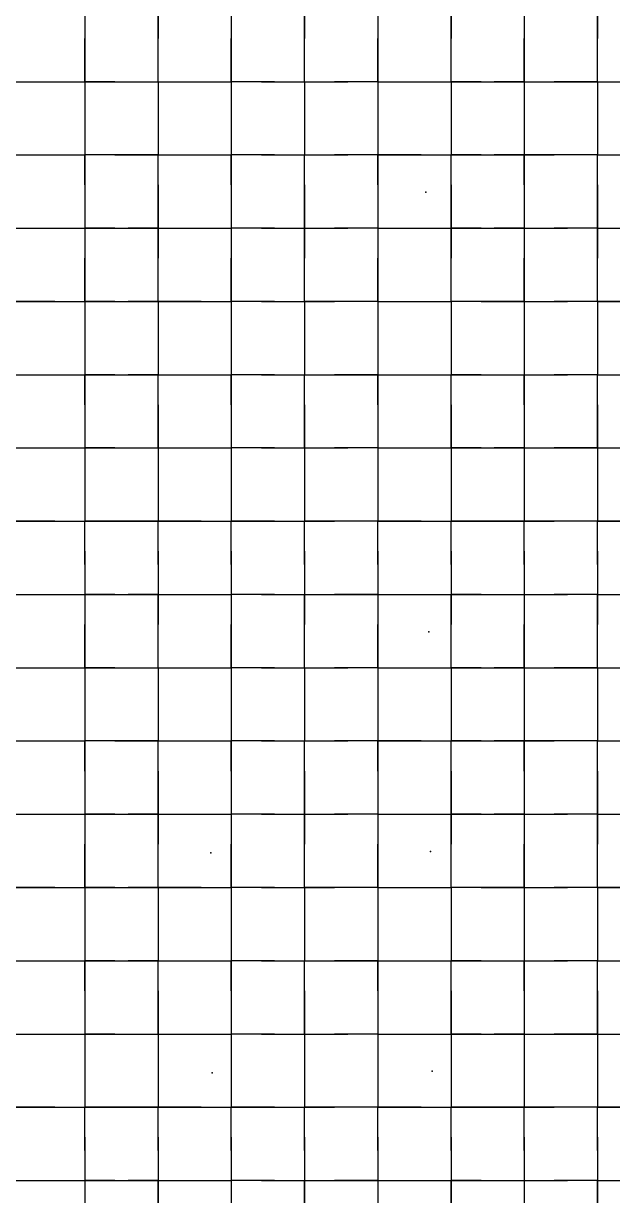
# Model space of a CAD drawing. Header units: metres. Extents: x 0 to 438, y -24 to 612.
# Drawn here: x 73.5 to 145.8, y 205.2 to 349.2 of the extents above; entities that cross this region are included whole.
import ezdxf

# ---------------------------------------------------------------- set-up
doc = ezdxf.new("R2010")
doc.units = ezdxf.units.M
doc.layers.add('LAYER_01_CUT', color=7, linetype='Continuous')
doc.layers.add('LAYER_04_GRID', color=7, linetype='Continuous')

msp = doc.modelspace()

# ---------------------------------------------------------------- linework, layer by layer
at = {"layer": 'LAYER_01_CUT'}
for points in [[(77.31, 351), (81, 351), (81, 345.69), (81, 342), (81, 336.69)], [(81, 351), (81, 347.31)], [(90, 345.69), (90, 351), (90, 347.31)], [(95.31, 351), (99, 351), (99, 345.69), (99, 342), (99, 336.69)], [(99, 351), (99, 347.31)], [(108, 345.69), (108, 351), (108, 347.31)], [(113.31, 351), (117, 351), (117, 345.69), (117, 342), (117, 336.69)], [(117, 351), (117, 347.31)], [(126, 345.69), (126, 351), (126, 347.31)], [(131.31, 351), (135, 351), (135, 345.69), (135, 342), (135, 336.69)], [(135, 351), (135, 347.31)], [(144, 345.69), (144, 351), (144, 347.31)], [(81, 342), (81, 347.31)], [(90, 342), (90, 347.31)], [(99, 342), (99, 347.31)], [(108, 342), (108, 347.31)], [(117, 342), (117, 347.31)], [(126, 342), (126, 347.31)], [(135, 342), (135, 347.31)], [(144, 342), (144, 347.31)], [(90, 342), (90, 345.69)], [(108, 342), (108, 345.69)], [(126, 342), (126, 345.69)], [(144, 342), (144, 345.69)], [(72, 342), (77.31, 342)], [(72, 342), (75.69, 342)], [(75.69, 342), (81, 342)], [(77.31, 342), (81, 342)], [(84.69, 342), (81, 342)], [(81, 342), (81, 338.31)], [(81, 342), (86.31, 342)], [(84.69, 342), (90, 342)], [(86.31, 342), (90, 342), (90, 336.69)], [(90, 342), (90, 338.31)], [(90, 342), (95.31, 342)], [(90, 342), (93.69, 342)], [(93.69, 342), (99, 342)], [(95.31, 342), (99, 342)], [(104.31, 342), (99, 342)], [(102.69, 342), (99, 342)], [(99, 342), (99, 338.31)], [(102.69, 342), (108, 342)], [(104.31, 342), (108, 342), (108, 336.69)], [(108, 342), (108, 338.31)], [(108, 342), (113.31, 342)], [(108, 342), (111.69, 342)], [(117, 342), (111.69, 342)], [(117, 342), (113.31, 342)], [(117, 342), (117, 338.31)], [(117, 342), (122.31, 342)], [(117, 342), (120.69, 342)], [(120.69, 342), (126, 342)], [(122.31, 342), (126, 342), (126, 336.69)], [(129.69, 342), (126, 342)], [(126, 342), (126, 338.31)], [(126, 342), (131.31, 342)], [(129.69, 342), (135, 342)], [(135, 342), (131.31, 342)], [(135, 342), (135, 338.31)], [(135, 342), (140.31, 342)], [(135, 342), (138.69, 342)], [(144, 342), (138.69, 342)], [(140.31, 342), (144, 342), (144, 336.69)], [(144, 342), (144, 338.31)], [(144, 342), (149.31, 342)], [(144, 342), (147.69, 342)], [(81, 338.31), (81, 333)], [(90, 338.31), (90, 333)], [(99, 338.31), (99, 333)], [(108, 338.31), (108, 333)], [(117, 338.31), (117, 333)], [(126, 338.31), (126, 333)], [(135, 338.31), (135, 333)], [(144, 338.31), (144, 333)], [(81, 336.69), (81, 333)], [(90, 336.69), (90, 333)], [(99, 336.69), (99, 333)], [(108, 336.69), (108, 333)], [(117, 336.69), (117, 333)], [(126, 336.69), (126, 333)], [(135, 336.69), (135, 333)], [(144, 336.69), (144, 333)], [(72, 327.69), (72, 333), (77.31, 333)], [(72, 333), (75.69, 333)], [(75.69, 333), (81, 333)], [(77.31, 333), (81, 333)], [(86.31, 333), (81, 333), (81, 327.69), (81, 324), (81, 318.69), (81, 315), (81, 309.69)], [(84.69, 333), (81, 333)], [(81, 329.31), (81, 333)], [(84.69, 333), (90, 333)], [(90, 333), (86.31, 333)], [(90, 327.69), (90, 333), (95.31, 333)], [(90, 329.31), (90, 333)], [(90, 333), (93.69, 333)], [(93.69, 333), (99, 333)], [(95.31, 333), (99, 333)], [(104.31, 333), (99, 333), (99, 327.69), (99, 324), (99, 318.69), (99, 315), (99, 309.69)], [(102.69, 333), (99, 333)], [(99, 329.31), (99, 333)], [(102.69, 333), (108, 333)], [(104.31, 333), (108, 333)], [(108, 327.69), (108, 333), (113.31, 333)], [(108, 329.31), (108, 333)], [(108, 333), (111.69, 333)], [(117, 333), (111.69, 333)], [(117, 333), (113.31, 333)], [(122.31, 333), (117, 333), (117, 327.69), (117, 324), (117, 318.69), (117, 315), (117, 309.69)], [(117, 329.31), (117, 333)], [(117, 333), (120.69, 333)], [(120.69, 333), (126, 333)], [(122.31, 333), (126, 333)], [(126, 327.69), (126, 333), (131.31, 333)], [(129.69, 333), (126, 333)], [(126, 329.31), (126, 333)], [(129.69, 333), (135, 333)], [(135, 333), (131.31, 333)], [(140.31, 333), (135, 333), (135, 327.69), (135, 324), (135, 318.69), (135, 315), (135, 309.69)], [(135, 329.31), (135, 333)], [(135, 333), (138.69, 333)], [(144, 333), (138.69, 333)], [(144, 333), (140.31, 333)], [(144, 327.69), (144, 333), (149.31, 333)], [(144, 329.31), (144, 333)], [(144, 333), (147.69, 333)], [(81, 329.31), (81, 324)], [(90, 329.31), (90, 324)], [(99, 329.31), (99, 324)], [(108, 329.31), (108, 324)], [(117, 329.31), (117, 324)], [(126, 329.31), (126, 324)], [(135, 329.31), (135, 324)], [(144, 329.31), (144, 324)], [(90, 324), (90, 327.69)], [(108, 324), (108, 327.69)], [(126, 324), (126, 327.69)], [(144, 324), (144, 327.69)], [(72, 324), (77.31, 324)], [(72, 324), (75.69, 324)], [(75.69, 324), (81, 324)], [(77.31, 324), (81, 324)], [(84.69, 324), (81, 324)], [(81, 324), (81, 320.31)], [(81, 324), (86.31, 324)], [(84.69, 324), (90, 324)], [(90, 324), (86.31, 324)], [(90, 318.69), (90, 324), (90, 320.31)], [(90, 324), (95.31, 324)], [(90, 324), (93.69, 324)], [(93.69, 324), (99, 324)], [(95.31, 324), (99, 324)], [(104.31, 324), (99, 324)], [(102.69, 324), (99, 324)], [(99, 324), (99, 320.31)], [(102.69, 324), (108, 324)], [(104.31, 324), (108, 324)], [(108, 318.69), (108, 324), (108, 320.31)], [(108, 324), (113.31, 324)], [(108, 324), (111.69, 324)], [(117, 324), (111.69, 324)], [(117, 324), (113.31, 324)], [(117, 324), (117, 320.31)], [(117, 324), (122.31, 324)], [(117, 324), (120.69, 324)], [(120.69, 324), (126, 324)], [(122.31, 324), (126, 324)], [(126, 318.69), (126, 324), (126, 320.31)], [(129.69, 324), (126, 324)], [(126, 324), (131.31, 324)], [(129.69, 324), (135, 324)], [(135, 324), (131.31, 324)], [(135, 324), (135, 320.31)], [(135, 324), (140.31, 324)], [(135, 324), (138.69, 324)], [(144, 324), (138.69, 324)], [(144, 324), (140.31, 324)], [(144, 318.69), (144, 324), (144, 320.31)], [(144, 324), (149.31, 324)], [(144, 324), (147.69, 324)], [(81, 315), (81, 320.31)], [(90, 315), (90, 320.31)], [(99, 315), (99, 320.31)], [(108, 315), (108, 320.31)], [(117, 315), (117, 320.31)], [(126, 315), (126, 320.31)], [(135, 315), (135, 320.31)], [(144, 315), (144, 320.31)], [(90, 315), (90, 318.69)], [(108, 315), (108, 318.69)], [(126, 315), (126, 318.69)], [(144, 315), (144, 318.69)], [(77.31, 315), (72, 315), (72, 309.69)], [(72, 315), (75.69, 315)], [(75.69, 315), (81, 315)], [(77.31, 315), (81, 315)], [(84.69, 315), (81, 315)], [(81, 315), (81, 311.31)], [(81, 315), (86.31, 315)], [(84.69, 315), (90, 315)], [(90, 315), (86.31, 315)], [(95.31, 315), (90, 315), (90, 309.69)], [(90, 315), (90, 311.31)], [(90, 315), (93.69, 315)], [(93.69, 315), (99, 315)], [(95.31, 315), (99, 315)], [(104.31, 315), (99, 315)], [(102.69, 315), (99, 315)], [(99, 315), (99, 311.31)], [(102.69, 315), (108, 315)], [(104.31, 315), (108, 315)], [(113.31, 315), (108, 315), (108, 309.69)], [(108, 315), (108, 311.31)], [(108, 315), (111.69, 315)], [(117, 315), (111.69, 315)], [(117, 315), (113.31, 315)], [(117, 315), (117, 311.31)], [(117, 315), (122.31, 315)], [(117, 315), (120.69, 315)], [(120.69, 315), (126, 315)], [(122.31, 315), (126, 315)], [(131.31, 315), (126, 315), (126, 309.69)], [(129.69, 315), (126, 315)], [(126, 315), (126, 311.31)], [(129.69, 315), (135, 315)], [(135, 315), (131.31, 315)], [(135, 315), (135, 311.31)], [(135, 315), (140.31, 315)], [(135, 315), (138.69, 315)], [(144, 315), (138.69, 315)], [(144, 315), (140.31, 315)], [(149.31, 315), (144, 315), (144, 309.69)], [(144, 315), (144, 311.31)], [(144, 315), (147.69, 315)], [(81, 311.31), (81, 306)], [(90, 311.31), (90, 306)], [(99, 311.31), (99, 306)], [(108, 311.31), (108, 306)], [(117, 311.31), (117, 306)], [(126, 311.31), (126, 306)], [(135, 311.31), (135, 306)], [(144, 311.31), (144, 306)], [(81, 309.69), (81, 306)], [(90, 309.69), (90, 306)], [(99, 309.69), (99, 306)], [(108, 309.69), (108, 306)], [(117, 309.69), (117, 306)], [(126, 309.69), (126, 306)], [(135, 309.69), (135, 306)], [(144, 309.69), (144, 306)], [(72, 300.69), (72, 306), (77.31, 306), (81, 306), (81, 300.69), (81, 297), (81, 291.69)], [(72, 306), (75.69, 306)], [(75.69, 306), (81, 306)], [(84.69, 306), (81, 306)], [(81, 302.31), (81, 306)], [(81, 306), (86.31, 306)], [(84.69, 306), (90, 306)], [(90, 306), (86.31, 306)], [(90, 300.69), (90, 306), (95.31, 306), (99, 306), (99, 300.69), (99, 297), (99, 291.69)], [(90, 302.31), (90, 306)], [(90, 306), (93.69, 306)], [(93.69, 306), (99, 306)], [(104.31, 306), (99, 306)], [(102.69, 306), (99, 306)], [(99, 302.31), (99, 306)], [(102.69, 306), (108, 306)], [(104.31, 306), (108, 306)], [(108, 300.69), (108, 306), (113.31, 306), (117, 306), (117, 300.69), (117, 297), (117, 291.69)], [(108, 302.31), (108, 306)], [(108, 306), (111.69, 306)], [(117, 306), (111.69, 306)], [(117, 302.31), (117, 306)], [(117, 306), (122.31, 306)], [(117, 306), (120.69, 306)], [(120.69, 306), (126, 306)], [(122.31, 306), (126, 306)], [(126, 300.69), (126, 306), (131.31, 306), (135, 306), (135, 300.69), (135, 297), (135, 291.69)], [(129.69, 306), (126, 306)], [(126, 302.31), (126, 306)], [(129.69, 306), (135, 306)], [(135, 302.31), (135, 306)], [(135, 306), (140.31, 306)], [(135, 306), (138.69, 306)], [(144, 306), (138.69, 306)], [(144, 306), (140.31, 306)], [(144, 300.69), (144, 306), (149.31, 306), (153, 306), (153, 300.69), (153, 297), (153, 291.69)], [(144, 302.31), (144, 306)], [(144, 306), (147.69, 306)], [(81, 302.31), (81, 297)], [(90, 302.31), (90, 297)], [(99, 302.31), (99, 297)], [(108, 302.31), (108, 297)], [(117, 302.31), (117, 297)], [(126, 302.31), (126, 297)], [(135, 302.31), (135, 297)], [(144, 302.31), (144, 297)], [(90, 297), (90, 300.69)], [(108, 297), (108, 300.69)], [(126, 297), (126, 300.69)], [(144, 297), (144, 300.69)], [(72, 297), (77.31, 297)], [(72, 297), (75.69, 297)], [(75.69, 297), (81, 297)], [(77.31, 297), (81, 297)], [(84.69, 297), (81, 297)], [(81, 297), (81, 293.31)], [(81, 297), (86.31, 297)], [(84.69, 297), (90, 297)], [(86.31, 297), (90, 297), (90, 291.69)], [(90, 297), (90, 293.31)], [(90, 297), (95.31, 297)], [(90, 297), (93.69, 297)], [(93.69, 297), (99, 297)], [(95.31, 297), (99, 297)], [(104.31, 297), (99, 297)], [(102.69, 297), (99, 297)], [(99, 297), (99, 293.31)], [(102.69, 297), (108, 297)], [(104.31, 297), (108, 297), (108, 291.69)], [(108, 297), (108, 293.31)], [(108, 297), (113.31, 297)], [(108, 297), (111.69, 297)], [(117, 297), (111.69, 297)], [(117, 297), (113.31, 297)], [(117, 297), (117, 293.31)], [(117, 297), (122.31, 297)], [(117, 297), (120.69, 297)], [(120.69, 297), (126, 297)], [(122.31, 297), (126, 297), (126, 291.69)], [(129.69, 297), (126, 297)], [(126, 297), (126, 293.31)], [(126, 297), (131.31, 297)], [(129.69, 297), (135, 297)], [(135, 297), (131.31, 297)], [(135, 297), (135, 293.31)], [(135, 297), (140.31, 297)], [(135, 297), (138.69, 297)], [(144, 297), (138.69, 297)], [(140.31, 297), (144, 297), (144, 291.69)], [(144, 297), (144, 293.31)], [(144, 297), (149.31, 297)], [(144, 297), (147.69, 297)], [(81, 293.31), (81, 288)], [(90, 293.31), (90, 288)], [(99, 293.31), (99, 288)], [(108, 293.31), (108, 288)], [(117, 293.31), (117, 288)], [(126, 293.31), (126, 288)], [(135, 293.31), (135, 288)], [(144, 293.31), (144, 288)], [(81, 291.69), (81, 288)], [(90, 291.69), (90, 288)], [(99, 291.69), (99, 288)], [(108, 291.69), (108, 288)], [(117, 291.69), (117, 288)], [(126, 291.69), (126, 288)], [(135, 291.69), (135, 288)], [(144, 291.69), (144, 288)], [(77.31, 288), (72, 288), (75.69, 288)], [(75.69, 288), (81, 288)], [(77.31, 288), (81, 288)], [(86.31, 288), (81, 288), (84.69, 288)], [(81, 282.69), (81, 288)], [(81, 284.31), (81, 288)], [(84.69, 288), (90, 288)], [(90, 288), (86.31, 288)], [(95.31, 288), (90, 288), (93.69, 288)], [(90, 282.69), (90, 288)], [(90, 284.31), (90, 288)], [(93.69, 288), (99, 288)], [(95.31, 288), (99, 288)], [(104.31, 288), (99, 288), (102.69, 288)], [(99, 282.69), (99, 288)], [(99, 284.31), (99, 288)], [(102.69, 288), (108, 288)], [(104.31, 288), (108, 288)], [(113.31, 288), (108, 288), (111.69, 288)], [(108, 282.69), (108, 288)], [(108, 284.31), (108, 288)], [(117, 288), (111.69, 288)], [(117, 288), (113.31, 288)], [(122.31, 288), (117, 288), (120.69, 288)], [(117, 282.69), (117, 288)], [(117, 284.31), (117, 288)], [(120.69, 288), (126, 288)], [(122.31, 288), (126, 288)], [(131.31, 288), (126, 288), (129.69, 288)], [(126, 282.69), (126, 288)], [(126, 284.31), (126, 288)], [(129.69, 288), (135, 288)], [(135, 288), (131.31, 288)], [(140.31, 288), (135, 288), (138.69, 288)], [(135, 282.69), (135, 288)], [(135, 284.31), (135, 288)], [(144, 288), (138.69, 288)], [(144, 288), (140.31, 288)], [(149.31, 288), (144, 288), (147.69, 288)], [(144, 282.69), (144, 288)], [(144, 284.31), (144, 288)], [(81, 284.31), (81, 279)], [(90, 284.31), (90, 279)], [(99, 284.31), (99, 279)], [(108, 284.31), (108, 279)], [(117, 284.31), (117, 279)], [(126, 284.31), (126, 279)], [(135, 284.31), (135, 279)], [(144, 284.31), (144, 279)], [(81, 282.69), (81, 279)], [(90, 282.69), (90, 279)], [(99, 282.69), (99, 279)], [(108, 282.69), (108, 279)], [(117, 282.69), (117, 279)], [(126, 282.69), (126, 279)], [(135, 282.69), (135, 279)], [(144, 282.69), (144, 279)], [(72, 279), (77.31, 279)], [(72, 279), (75.69, 279)], [(75.69, 279), (81, 279)], [(77.31, 279), (81, 279), (81, 273.69), (81, 270), (81, 264.69)], [(84.69, 279), (81, 279)], [(81, 279), (81, 275.31)], [(81, 279), (86.31, 279)], [(84.69, 279), (90, 279)], [(90, 279), (86.31, 279)], [(90, 273.69), (90, 279), (90, 275.31)], [(90, 279), (95.31, 279)], [(90, 279), (93.69, 279)], [(93.69, 279), (99, 279)], [(95.31, 279), (99, 279), (99, 273.69), (99, 270), (99, 264.69)], [(104.31, 279), (99, 279)], [(102.69, 279), (99, 279)], [(99, 279), (99, 275.31)], [(102.69, 279), (108, 279)], [(104.31, 279), (108, 279)], [(108, 273.69), (108, 279), (108, 275.31)], [(108, 279), (113.31, 279)], [(108, 279), (111.69, 279)], [(117, 279), (111.69, 279)], [(113.31, 279), (117, 279), (117, 273.69), (117, 270), (117, 264.69)], [(117, 279), (117, 275.31)], [(117, 279), (122.31, 279)], [(117, 279), (120.69, 279)], [(120.69, 279), (126, 279)], [(122.31, 279), (126, 279)], [(126, 273.69), (126, 279), (126, 275.31)], [(129.69, 279), (126, 279)], [(126, 279), (131.31, 279)], [(129.69, 279), (135, 279)], [(131.31, 279), (135, 279), (135, 273.69), (135, 270), (135, 264.69)], [(135, 279), (135, 275.31)], [(135, 279), (140.31, 279)], [(135, 279), (138.69, 279)], [(144, 279), (138.69, 279)], [(144, 279), (140.31, 279)], [(144, 273.69), (144, 279), (144, 275.31)], [(144, 279), (149.31, 279)], [(144, 279), (147.69, 279)], [(81, 270), (81, 275.31)], [(90, 270), (90, 275.31)], [(99, 270), (99, 275.31)], [(108, 270), (108, 275.31)], [(117, 270), (117, 275.31)], [(126, 270), (126, 275.31)], [(135, 270), (135, 275.31)], [(144, 270), (144, 275.31)], [(90, 270), (90, 273.69)], [(108, 270), (108, 273.69)], [(126, 270), (126, 273.69)], [(144, 270), (144, 273.69)], [(72, 270), (77.31, 270)], [(72, 270), (75.69, 270)], [(75.69, 270), (81, 270)], [(77.31, 270), (81, 270)], [(84.69, 270), (81, 270)], [(81, 270), (81, 266.31)], [(81, 270), (86.31, 270)], [(84.69, 270), (90, 270)], [(86.31, 270), (90, 270), (90, 264.69)], [(90, 270), (90, 266.31)], [(90, 270), (95.31, 270)], [(90, 270), (93.69, 270)], [(93.69, 270), (99, 270)], [(95.31, 270), (99, 270)], [(104.31, 270), (99, 270)], [(102.69, 270), (99, 270)], [(99, 270), (99, 266.31)], [(102.69, 270), (108, 270)], [(104.31, 270), (108, 270), (108, 264.69)], [(108, 270), (108, 266.31)], [(108, 270), (113.31, 270)], [(108, 270), (111.69, 270)], [(117, 270), (111.69, 270)], [(117, 270), (113.31, 270)], [(117, 270), (117, 266.31)], [(117, 270), (122.31, 270)], [(117, 270), (120.69, 270)], [(120.69, 270), (126, 270)], [(122.31, 270), (126, 270), (126, 264.69)], [(129.69, 270), (126, 270)], [(126, 270), (126, 266.31)], [(126, 270), (131.31, 270)], [(129.69, 270), (135, 270)], [(135, 270), (131.31, 270)], [(135, 270), (135, 266.31)], [(135, 270), (140.31, 270)], [(135, 270), (138.69, 270)], [(144, 270), (138.69, 270)], [(140.31, 270), (144, 270), (144, 264.69)], [(144, 270), (144, 266.31)], [(144, 270), (149.31, 270)], [(144, 270), (147.69, 270)], [(81, 266.31), (81, 261)], [(90, 266.31), (90, 261)], [(99, 266.31), (99, 261)], [(108, 266.31), (108, 261)], [(117, 266.31), (117, 261)], [(126, 266.31), (126, 261)], [(135, 266.31), (135, 261)], [(144, 266.31), (144, 261)], [(81, 264.69), (81, 261)], [(90, 264.69), (90, 261)], [(99, 264.69), (99, 261)], [(108, 264.69), (108, 261)], [(117, 264.69), (117, 261)], [(126, 264.69), (126, 261)], [(135, 264.69), (135, 261)], [(144, 264.69), (144, 261)], [(72, 255.69), (72, 261), (77.31, 261)], [(72, 261), (75.69, 261)], [(75.69, 261), (81, 261)], [(77.31, 261), (81, 261)], [(86.31, 261), (81, 261), (81, 255.69), (81, 252), (81, 246.69), (81, 243), (81, 237.69)], [(84.69, 261), (81, 261)], [(81, 257.31), (81, 261)], [(84.69, 261), (90, 261)], [(90, 261), (86.31, 261)], [(90, 255.69), (90, 261), (95.31, 261)], [(90, 257.31), (90, 261)], [(90, 261), (93.69, 261)], [(93.69, 261), (99, 261)], [(95.31, 261), (99, 261)], [(104.31, 261), (99, 261), (99, 255.69), (99, 252), (99, 246.69), (99, 243), (99, 237.69)], [(102.69, 261), (99, 261)], [(99, 257.31), (99, 261)], [(102.69, 261), (108, 261)], [(104.31, 261), (108, 261)], [(108, 255.69), (108, 261), (113.31, 261)], [(108, 257.31), (108, 261)], [(108, 261), (111.69, 261)], [(117, 261), (111.69, 261)], [(117, 261), (113.31, 261)], [(122.31, 261), (117, 261), (117, 255.69), (117, 252), (117, 246.69), (117, 243), (117, 237.69)], [(117, 257.31), (117, 261)], [(117, 261), (120.69, 261)], [(120.69, 261), (126, 261)], [(122.31, 261), (126, 261)], [(126, 255.69), (126, 261), (131.31, 261)], [(129.69, 261), (126, 261)], [(126, 257.31), (126, 261)], [(129.69, 261), (135, 261)], [(135, 261), (131.31, 261)], [(140.31, 261), (135, 261), (135, 255.69), (135, 252), (135, 246.69), (135, 243), (135, 237.69)], [(135, 257.31), (135, 261)], [(135, 261), (138.69, 261)], [(144, 261), (138.69, 261)], [(144, 261), (140.31, 261)], [(144, 255.69), (144, 261), (149.31, 261)], [(144, 257.31), (144, 261)], [(144, 261), (147.69, 261)], [(81, 257.31), (81, 252)], [(90, 257.31), (90, 252)], [(99, 257.31), (99, 252)], [(108, 257.31), (108, 252)], [(117, 257.31), (117, 252)], [(126, 257.31), (126, 252)], [(135, 257.31), (135, 252)], [(144, 257.31), (144, 252)], [(90, 252), (90, 255.69)], [(108, 252), (108, 255.69)], [(126, 252), (126, 255.69)], [(144, 252), (144, 255.69)], [(72, 252), (77.31, 252)], [(72, 252), (75.69, 252)], [(75.69, 252), (81, 252)], [(77.31, 252), (81, 252)], [(84.69, 252), (81, 252)], [(81, 252), (81, 248.31)], [(81, 252), (86.31, 252)], [(84.69, 252), (90, 252)], [(90, 252), (86.31, 252)], [(90, 246.69), (90, 252), (90, 248.31)], [(90, 252), (95.31, 252)], [(90, 252), (93.69, 252)], [(93.69, 252), (99, 252)], [(95.31, 252), (99, 252)], [(104.31, 252), (99, 252)], [(102.69, 252), (99, 252)], [(99, 252), (99, 248.31)], [(102.69, 252), (108, 252)], [(104.31, 252), (108, 252)], [(108, 246.69), (108, 252), (108, 248.31)], [(108, 252), (113.31, 252)], [(108, 252), (111.69, 252)], [(117, 252), (111.69, 252)], [(117, 252), (113.31, 252)], [(117, 252), (117, 248.31)], [(117, 252), (122.31, 252)], [(117, 252), (120.69, 252)], [(120.69, 252), (126, 252)], [(122.31, 252), (126, 252)], [(126, 246.69), (126, 252), (126, 248.31)], [(129.69, 252), (126, 252)], [(126, 252), (131.31, 252)], [(129.69, 252), (135, 252)], [(135, 252), (131.31, 252)], [(135, 252), (135, 248.31)], [(135, 252), (140.31, 252)], [(135, 252), (138.69, 252)], [(144, 252), (138.69, 252)], [(144, 252), (140.31, 252)], [(144, 246.69), (144, 252), (144, 248.31)], [(144, 252), (149.31, 252)], [(144, 252), (147.69, 252)], [(81, 243), (81, 248.31)], [(90, 243), (90, 248.31)], [(99, 243), (99, 248.31)], [(108, 243), (108, 248.31)], [(117, 243), (117, 248.31)], [(126, 243), (126, 248.31)], [(135, 243), (135, 248.31)], [(144, 243), (144, 248.31)], [(90, 243), (90, 246.69)], [(108, 243), (108, 246.69)], [(126, 243), (126, 246.69)], [(144, 243), (144, 246.69)], [(77.31, 243), (72, 243), (72, 237.69)], [(72, 243), (75.69, 243)], [(75.69, 243), (81, 243)], [(77.31, 243), (81, 243)], [(84.69, 243), (81, 243)], [(81, 243), (81, 239.31)], [(81, 243), (86.31, 243)], [(84.69, 243), (90, 243)], [(90, 243), (86.31, 243)], [(95.31, 243), (90, 243), (90, 237.69)], [(90, 243), (90, 239.31)], [(90, 243), (93.69, 243)], [(93.69, 243), (99, 243)], [(95.31, 243), (99, 243)], [(104.31, 243), (99, 243)], [(102.69, 243), (99, 243)], [(99, 243), (99, 239.31)], [(102.69, 243), (108, 243)], [(104.31, 243), (108, 243)], [(113.31, 243), (108, 243), (108, 237.69)], [(108, 243), (108, 239.31)], [(108, 243), (111.69, 243)], [(117, 243), (111.69, 243)], [(117, 243), (113.31, 243)], [(117, 243), (117, 239.31)], [(117, 243), (122.31, 243)], [(117, 243), (120.69, 243)], [(120.69, 243), (126, 243)], [(122.31, 243), (126, 243)], [(131.31, 243), (126, 243), (126, 237.69)], [(129.69, 243), (126, 243)], [(126, 243), (126, 239.31)], [(129.69, 243), (135, 243)], [(135, 243), (131.31, 243)], [(135, 243), (135, 239.31)], [(135, 243), (140.31, 243)], [(135, 243), (138.69, 243)], [(144, 243), (138.69, 243)], [(144, 243), (140.31, 243)], [(149.31, 243), (144, 243), (144, 237.69)], [(144, 243), (144, 239.31)], [(144, 243), (147.69, 243)], [(81, 239.31), (81, 234)], [(90, 239.31), (90, 234)], [(99, 239.31), (99, 234)], [(108, 239.31), (108, 234)], [(117, 239.31), (117, 234)], [(126, 239.31), (126, 234)], [(135, 239.31), (135, 234)], [(144, 239.31), (144, 234)], [(81, 237.69), (81, 234)], [(90, 237.69), (90, 234)], [(99, 237.69), (99, 234)], [(108, 237.69), (108, 234)], [(117, 237.69), (117, 234)], [(126, 237.69), (126, 234)], [(135, 237.69), (135, 234)], [(144, 237.69), (144, 234)], [(72, 228.69), (72, 234), (77.31, 234), (81, 234), (81, 228.69), (81, 225), (81, 219.69)], [(72, 234), (75.69, 234)], [(75.69, 234), (81, 234)], [(84.69, 234), (81, 234)], [(81, 230.31), (81, 234)], [(81, 234), (86.31, 234)], [(84.69, 234), (90, 234)], [(90, 234), (86.31, 234)], [(90, 228.69), (90, 234), (95.31, 234), (99, 234), (99, 228.69), (99, 225), (99, 219.69)], [(90, 230.31), (90, 234)], [(90, 234), (93.69, 234)], [(93.69, 234), (99, 234)], [(104.31, 234), (99, 234)], [(102.69, 234), (99, 234)], [(99, 230.31), (99, 234)], [(102.69, 234), (108, 234)], [(104.31, 234), (108, 234)], [(108, 228.69), (108, 234), (113.31, 234), (117, 234), (117, 228.69), (117, 225), (117, 219.69)], [(108, 230.31), (108, 234)], [(108, 234), (111.69, 234)], [(117, 234), (111.69, 234)], [(117, 230.31), (117, 234)], [(117, 234), (122.31, 234)], [(117, 234), (120.69, 234)], [(120.69, 234), (126, 234)], [(122.31, 234), (126, 234)], [(126, 228.69), (126, 234), (131.31, 234), (135, 234), (135, 228.69), (135, 225), (135, 219.69)], [(129.69, 234), (126, 234)], [(126, 230.31), (126, 234)], [(129.69, 234), (135, 234)], [(135, 230.31), (135, 234)], [(135, 234), (140.31, 234)], [(135, 234), (138.69, 234)], [(144, 234), (138.69, 234)], [(144, 234), (140.31, 234)], [(144, 228.69), (144, 234), (149.31, 234), (153, 234), (153, 228.69), (153, 225), (153, 219.69)], [(144, 230.31), (144, 234)], [(144, 234), (147.69, 234)], [(81, 230.31), (81, 225)], [(90, 230.31), (90, 225)], [(99, 230.31), (99, 225)], [(108, 230.31), (108, 225)], [(117, 230.31), (117, 225)], [(126, 230.31), (126, 225)], [(135, 230.31), (135, 225)], [(144, 230.31), (144, 225)], [(90, 225), (90, 228.69)], [(108, 225), (108, 228.69)], [(126, 225), (126, 228.69)], [(144, 225), (144, 228.69)], [(72, 225), (77.31, 225)], [(72, 225), (75.69, 225)], [(75.69, 225), (81, 225)], [(77.31, 225), (81, 225)], [(84.69, 225), (81, 225)], [(81, 225), (81, 221.31)], [(81, 225), (86.31, 225)], [(84.69, 225), (90, 225)], [(86.31, 225), (90, 225), (90, 219.69)], [(90, 225), (90, 221.31)], [(90, 225), (95.31, 225)], [(90, 225), (93.69, 225)], [(93.69, 225), (99, 225)], [(95.31, 225), (99, 225)], [(104.31, 225), (99, 225)], [(102.69, 225), (99, 225)], [(99, 225), (99, 221.31)], [(102.69, 225), (108, 225)], [(104.31, 225), (108, 225), (108, 219.69)], [(108, 225), (108, 221.31)], [(108, 225), (113.31, 225)], [(108, 225), (111.69, 225)], [(117, 225), (111.69, 225)], [(117, 225), (113.31, 225)], [(117, 225), (117, 221.31)], [(117, 225), (122.31, 225)], [(117, 225), (120.69, 225)], [(120.69, 225), (126, 225)], [(122.31, 225), (126, 225), (126, 219.69)], [(129.69, 225), (126, 225)], [(126, 225), (126, 221.31)], [(126, 225), (131.31, 225)], [(129.69, 225), (135, 225)], [(135, 225), (131.31, 225)], [(135, 225), (135, 221.31)], [(135, 225), (140.31, 225)], [(135, 225), (138.69, 225)], [(144, 225), (138.69, 225)], [(140.31, 225), (144, 225), (144, 219.69)], [(144, 225), (144, 221.31)], [(144, 225), (149.31, 225)], [(144, 225), (147.69, 225)], [(81, 221.31), (81, 216)], [(90, 221.31), (90, 216)], [(99, 221.31), (99, 216)], [(108, 221.31), (108, 216)], [(117, 221.31), (117, 216)], [(126, 221.31), (126, 216)], [(135, 221.31), (135, 216)], [(144, 221.31), (144, 216)], [(81, 219.69), (81, 216)], [(90, 219.69), (90, 216)], [(99, 219.69), (99, 216)], [(108, 219.69), (108, 216)], [(117, 219.69), (117, 216)], [(126, 219.69), (126, 216)], [(135, 219.69), (135, 216)], [(144, 219.69), (144, 216)], [(77.31, 216), (72, 216), (75.69, 216)], [(75.69, 216), (81, 216)], [(77.31, 216), (81, 216)], [(86.31, 216), (81, 216), (84.69, 216)], [(81, 210.69), (81, 216)], [(81, 212.31), (81, 216)], [(84.69, 216), (90, 216)], [(90, 216), (86.31, 216)], [(95.31, 216), (90, 216), (93.69, 216)], [(90, 210.69), (90, 216)], [(90, 212.31), (90, 216)], [(93.69, 216), (99, 216)], [(95.31, 216), (99, 216)], [(104.31, 216), (99, 216), (102.69, 216)], [(99, 210.69), (99, 216)], [(99, 212.31), (99, 216)], [(102.69, 216), (108, 216)], [(104.31, 216), (108, 216)], [(113.31, 216), (108, 216), (111.69, 216)], [(108, 210.69), (108, 216)], [(108, 212.31), (108, 216)], [(117, 216), (111.69, 216)], [(117, 216), (113.31, 216)], [(122.31, 216), (117, 216), (120.69, 216)], [(117, 210.69), (117, 216)], [(117, 212.31), (117, 216)], [(120.69, 216), (126, 216)], [(122.31, 216), (126, 216)], [(131.31, 216), (126, 216), (129.69, 216)], [(126, 210.69), (126, 216)], [(126, 212.31), (126, 216)], [(129.69, 216), (135, 216)], [(135, 216), (131.31, 216)], [(140.31, 216), (135, 216), (138.69, 216)], [(135, 210.69), (135, 216)], [(135, 212.31), (135, 216)], [(144, 216), (138.69, 216)], [(144, 216), (140.31, 216)], [(149.31, 216), (144, 216), (147.69, 216)], [(144, 210.69), (144, 216)], [(144, 212.31), (144, 216)], [(81, 212.31), (81, 207)], [(90, 212.31), (90, 207)], [(99, 212.31), (99, 207)], [(108, 212.31), (108, 207)], [(117, 212.31), (117, 207)], [(126, 212.31), (126, 207)], [(135, 212.31), (135, 207)], [(144, 212.31), (144, 207)], [(81, 210.69), (81, 207)], [(90, 210.69), (90, 207)], [(99, 210.69), (99, 207)], [(108, 210.69), (108, 207)], [(117, 210.69), (117, 207)], [(126, 210.69), (126, 207)], [(135, 210.69), (135, 207)], [(144, 210.69), (144, 207)], [(72, 207), (77.31, 207)], [(72, 207), (75.69, 207)], [(75.69, 207), (81, 207)], [(77.31, 207), (81, 207), (81, 201.69), (81, 198), (81, 192.69)], [(84.69, 207), (81, 207)], [(81, 207), (81, 203.31)], [(81, 207), (86.31, 207)], [(84.69, 207), (90, 207)], [(90, 207), (86.31, 207)], [(90, 201.69), (90, 207), (90, 203.31)], [(90, 207), (95.31, 207)], [(90, 207), (93.69, 207)], [(93.69, 207), (99, 207)], [(95.31, 207), (99, 207), (99, 201.69), (99, 198), (99, 192.69)], [(104.31, 207), (99, 207)], [(102.69, 207), (99, 207)], [(99, 207), (99, 203.31)], [(102.69, 207), (108, 207)], [(104.31, 207), (108, 207)], [(108, 201.69), (108, 207), (108, 203.31)], [(108, 207), (113.31, 207)], [(108, 207), (111.69, 207)], [(117, 207), (111.69, 207)], [(113.31, 207), (117, 207), (117, 201.69), (117, 198), (117, 192.69)], [(117, 207), (117, 203.31)], [(117, 207), (122.31, 207)], [(117, 207), (120.69, 207)], [(120.69, 207), (126, 207)], [(122.31, 207), (126, 207)], [(126, 201.69), (126, 207), (126, 203.31)], [(129.69, 207), (126, 207)], [(126, 207), (131.31, 207)], [(129.69, 207), (135, 207)], [(131.31, 207), (135, 207), (135, 201.69), (135, 198), (135, 192.69)], [(135, 207), (135, 203.31)], [(135, 207), (140.31, 207)], [(135, 207), (138.69, 207)], [(144, 207), (138.69, 207)], [(144, 207), (140.31, 207)], [(144, 201.69), (144, 207), (144, 203.31)], [(144, 207), (149.31, 207)], [(144, 207), (147.69, 207)]]:
    msp.add_lwpolyline(points, dxfattribs=at)
at = {"layer": 'LAYER_04_GRID'}
for p in [(122.91, 328.43), (123.28, 274.43), (96.47, 247.24), (123.47, 247.43), (123.66, 220.43), (96.66, 220.24)]:
    msp.add_point(p, dxfattribs=at)

doc.saveas('drawing.dxf')
